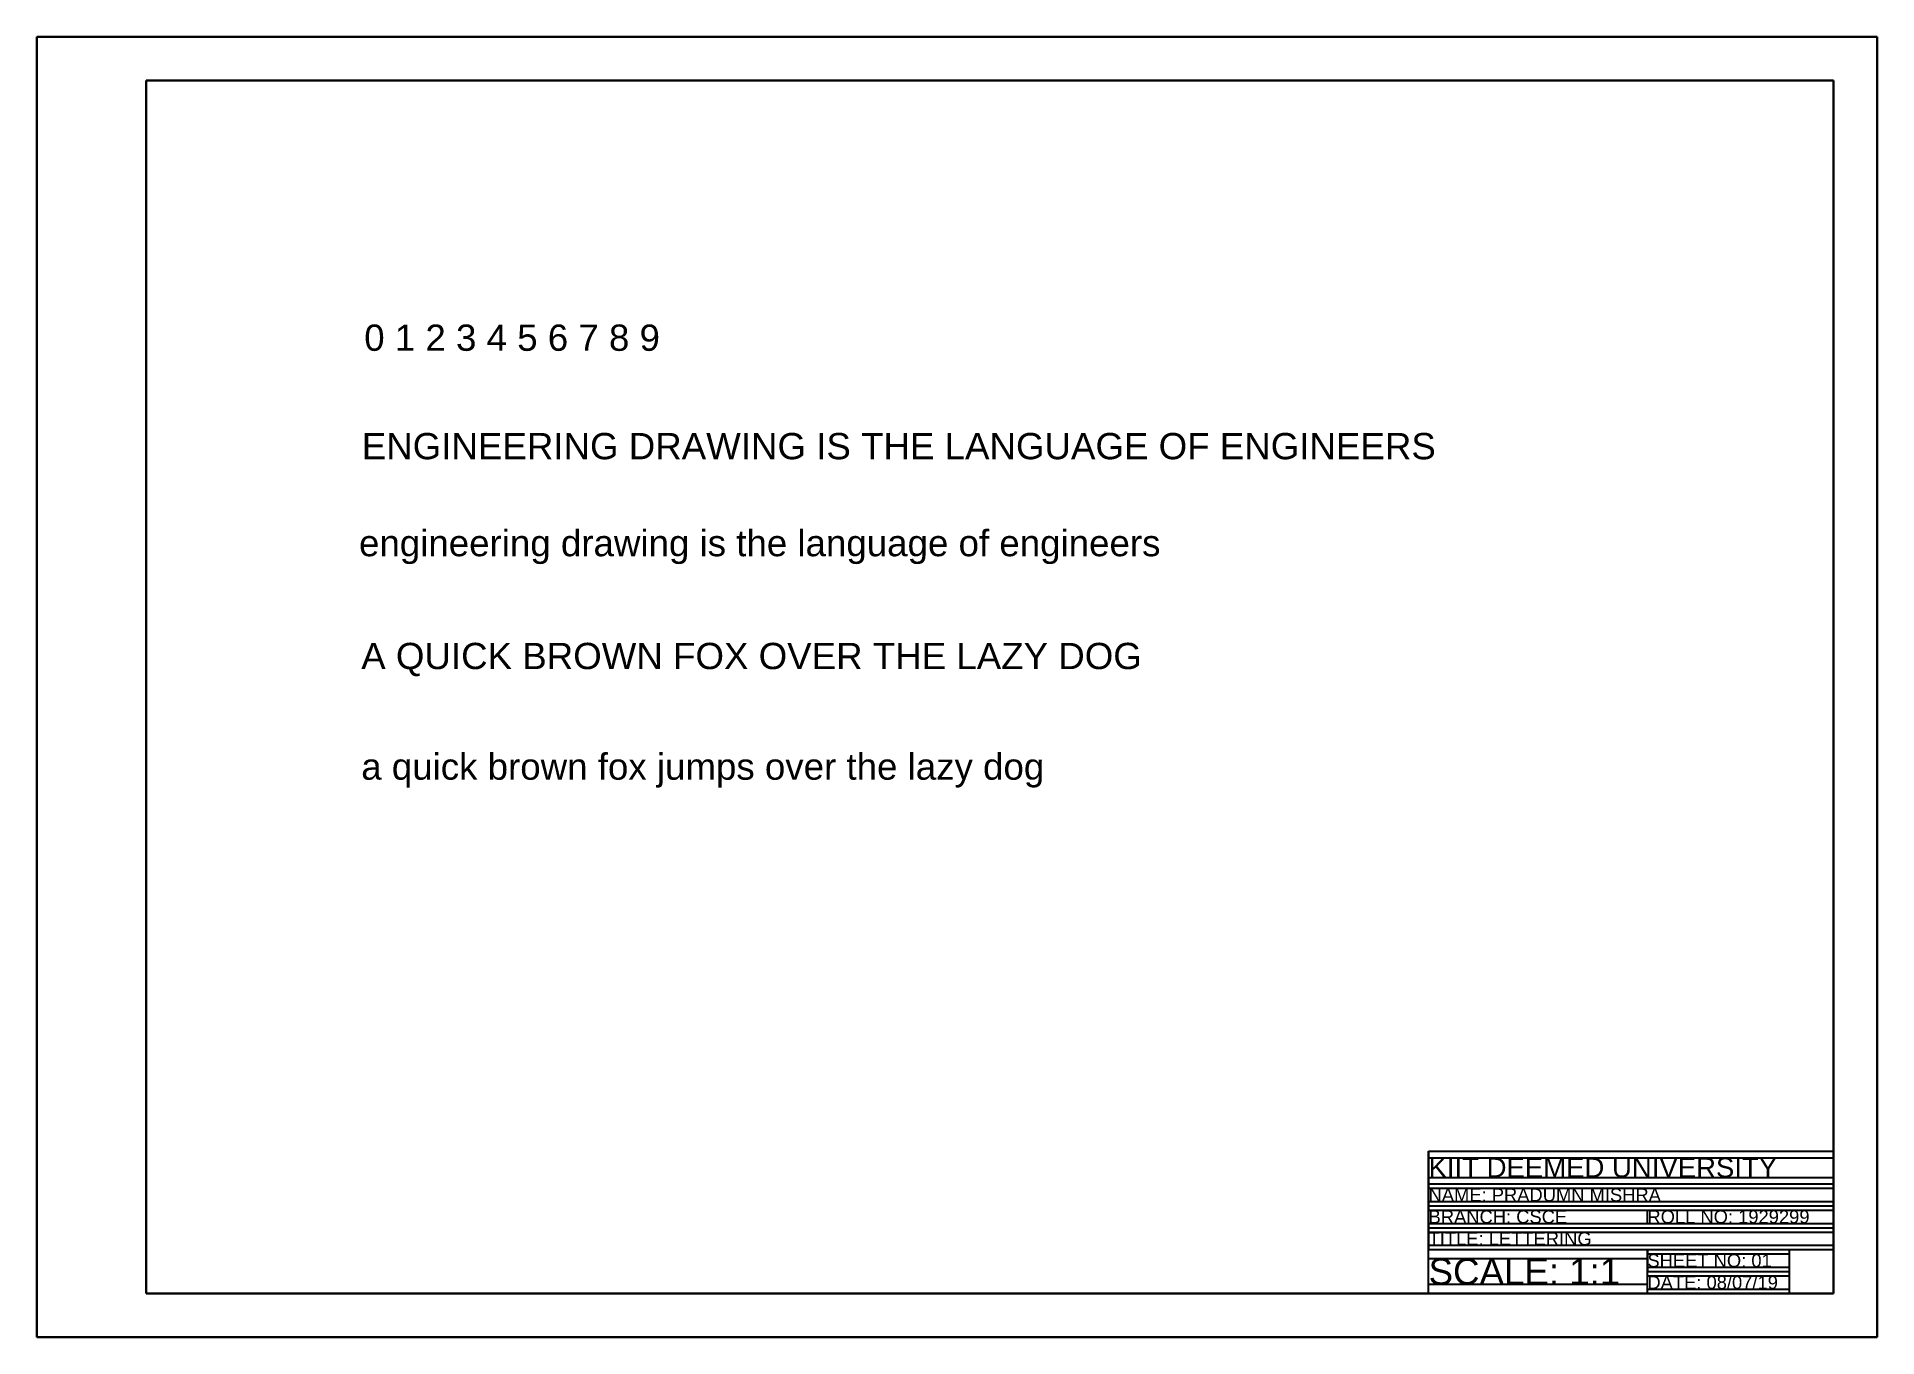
# Model space of a CAD drawing. Header units: millimetres. Extents: x 0 to 841, y 0 to 594.
import ezdxf

# ---------------------------------------------------------------- set-up
doc = ezdxf.new("R2010")
doc.units = ezdxf.units.MM
doc.styles.get("Standard").update_dxf_attribs({"font": 'arial.ttf'})

msp = doc.modelspace()

# ---------------------------------------------------------------- hatches: boundary and pattern name
h = msp.add_hatch()
h.set_pattern_fill('STEEL', color=6)
h.set_pattern_definition([(45, (0, 0), (-2.245064, 2.245064), []), (45, (0, 1.5875), (-2.245064, 2.245064), [])])
edge = h.paths.add_edge_path()
edge.add_line((215.43, 149.59), (215.43, 275.38))

# ---------------------------------------------------------------- linework, layer by layer
at = {"lineweight": 30}
for p, q in [((-0.01, 0), (-0.01, 594)), ((-0.01, 594), (840.99, 594)), ((840.99, 594), (840.99, 0)), ((49.99, 20), (49.99, 574)), ((49.99, 574), (820.99, 574)), ((820.99, 574), (820.99, 20)), ((49.99, 20), (820.99, 20)), ((-0.01, 0), (840.99, 0))]:
    msp.add_line(p, q, dxfattribs=at)
for p, q in [((635.99, 20), (635.99, 85)), ((635.99, 85), (820.99, 85)), ((635.99, 85), (635.99, 70)), ((820.99, 85), (820.99, 20)), ((635.99, 82), (820.99, 82)), ((635.99, 73), (820.99, 73)), ((635.99, 70), (820.99, 70)), ((635.99, 70), (635.99, 60)), ((635.99, 68), (820.99, 68)), ((635.99, 62), (820.99, 62)), ((635.99, 60), (820.99, 60)), ((635.99, 60), (635.99, 50)), ((635.99, 58), (820.99, 58)), ((635.99, 52), (820.99, 52)), ((635.99, 52), (735.99, 52)), ((735.99, 52), (735.99, 58)), ((635.99, 50), (820.99, 50)), ((635.99, 50), (635.99, 40)), ((635.99, 48), (820.99, 48)), ((635.99, 42), (820.99, 42)), ((635.99, 40), (820.99, 40)), ((635.99, 36), (735.99, 36)), ((735.99, 20), (735.99, 40)), ((735.99, 40), (735.99, 30)), ((735.99, 38), (800.99, 38)), ((800.99, 20), (800.99, 40)), ((735.99, 32), (800.99, 32)), ((735.99, 30), (800.99, 30)), ((735.99, 28), (800.99, 28)), ((735.99, 24), (635.99, 24)), ((820.99, 20), (635.99, 20)), ((635.99, 20), (735.99, 20)), ((735.99, 22), (800.99, 22)), ((735.99, 20), (800.99, 20))]:
    msp.add_line(p, q)

# ---------------------------------------------------------------- texts
for s, height, p in [('0 1 2 3 4 5 6 7 8 9 ', 12, (149.62, 450.57)), ('ENGINEERING DRAWING IS THE LANGUAGE OF ENGINEERS', 12, (148.48, 401.04)), ('engineering drawing is the language of engineers', 12, (147.23, 356.73)), ('A QUICK BROWN FOX OVER THE LAZY DOG', 12, (148.25, 305.17)), ('a quick brown fox jumps over the lazy dog', 12, (148.25, 254.66)), ('KIIT DEEMED UNIVERSITY', 9, (635.99, 73)), ('NAME: PRADUMN MISHRA', 6, (635.99, 62)), ('BRANCH: CSCE', 6, (635.99, 52)), ('ROLL NO: 1929299', 6, (735.99, 52)), ('TITLE: LETTERING', 6, (635.99, 42)), ('SCALE: 1:1', 12, (635.99, 24)), ('SHEET NO: 01', 6, (735.99, 32)), ('DATE: 08/07/19', 6, (735.99, 22))]:
    msp.add_text(s, height=height).set_placement(p)

doc.saveas('drawing.dxf')
